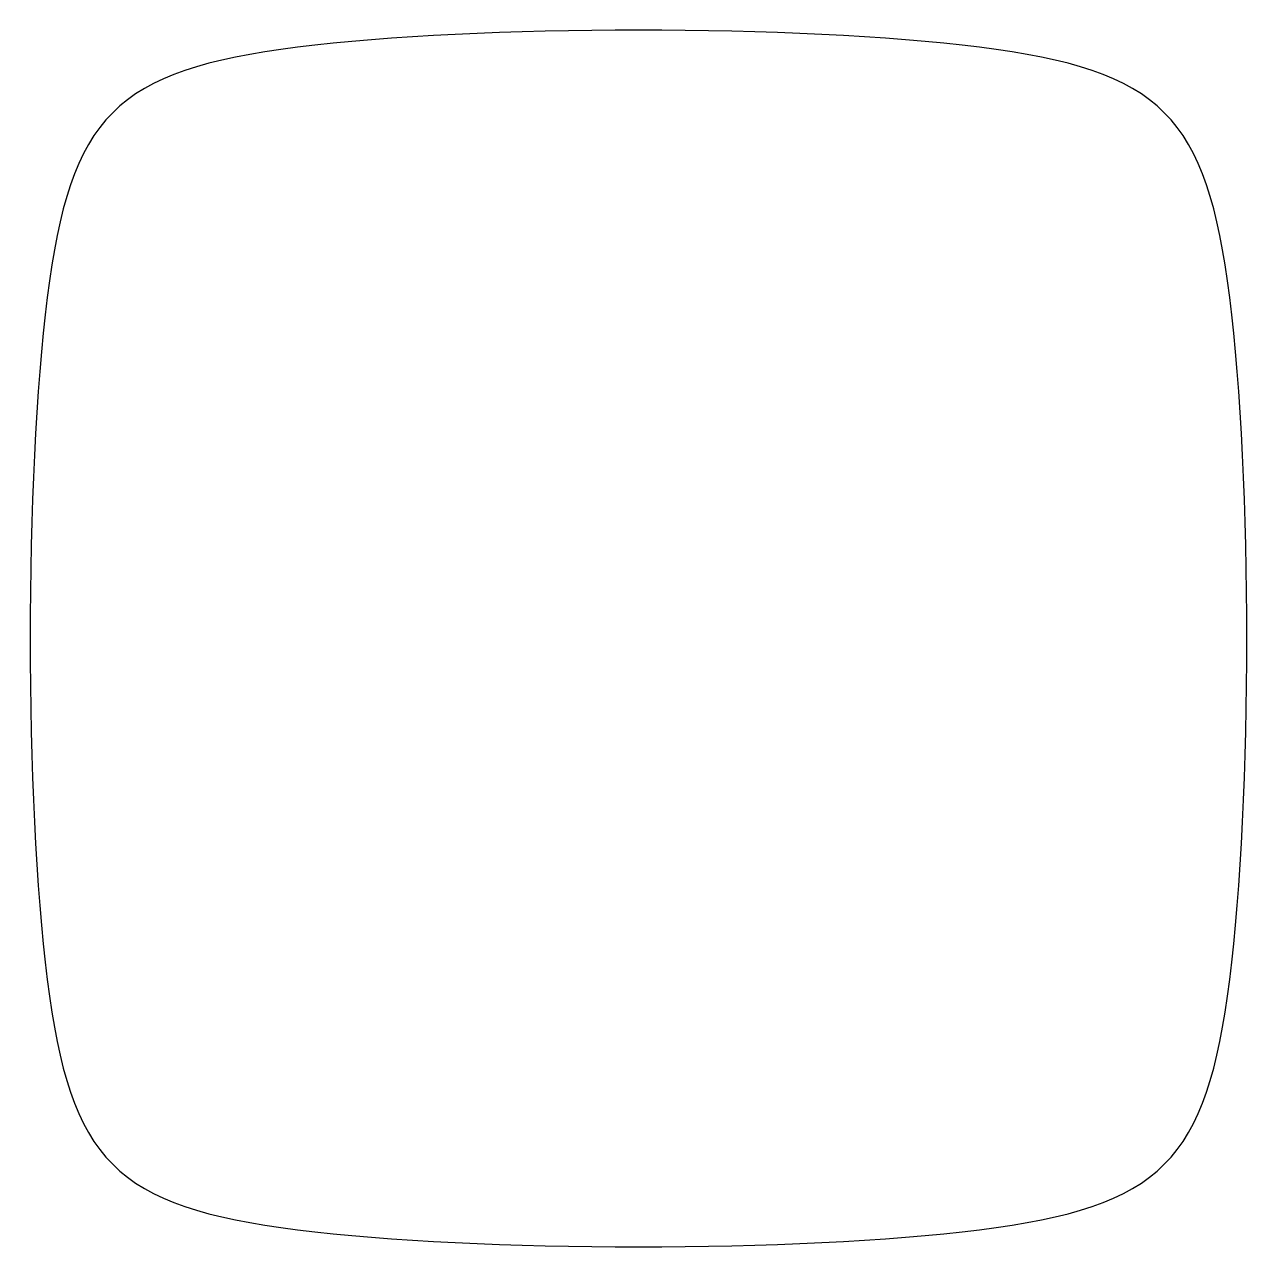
# Model space of a CAD drawing. Header units: millimetres. Extents: x -22.5 to 22.5, y -22.5 to 22.5.
import ezdxf

# ---------------------------------------------------------------- set-up
doc = ezdxf.new("R2010")
doc.units = ezdxf.units.MM
doc.layers.add('Sketch', color=7, linetype='CONTINUOUS')

msp = doc.modelspace()

# ---------------------------------------------------------------- linework, layer by layer
at = {"layer": 'Sketch'}
msp.add_open_spline([(-12.5, 21.6667), (-5.83333, 22.5), (5.83333, 22.5), (12.5, 21.6667), (19.1667, 20.8333), (20.8333, 19.1667), (21.6667, 12.5), (22.5, 5.83333), (22.5, -5.83333), (21.6667, -12.5), (20.8333, -19.1667), (19.1667, -20.8333), (12.5, -21.6667), (5.83333, -22.5), (-5.83333, -22.5), (-12.5, -21.6667), (-19.1667, -20.8333), (-20.8333, -19.1667), (-21.6667, -12.5), (-22.5, -5.83333), (-22.5, 5.83333), (-21.6667, 12.5), (-20.8333, 19.1667), (-19.1667, 20.8333), (-12.5, 21.6667)], degree=3, knots=[0, 0, 0, 0, 0.125, 0.125, 0.125, 0.25, 0.25, 0.25, 0.375, 0.375, 0.375, 0.5, 0.5, 0.5, 0.625, 0.625, 0.625, 0.75, 0.75, 0.75, 0.875, 0.875, 0.875, 1, 1, 1, 1], dxfattribs=at)

doc.saveas('drawing.dxf')
